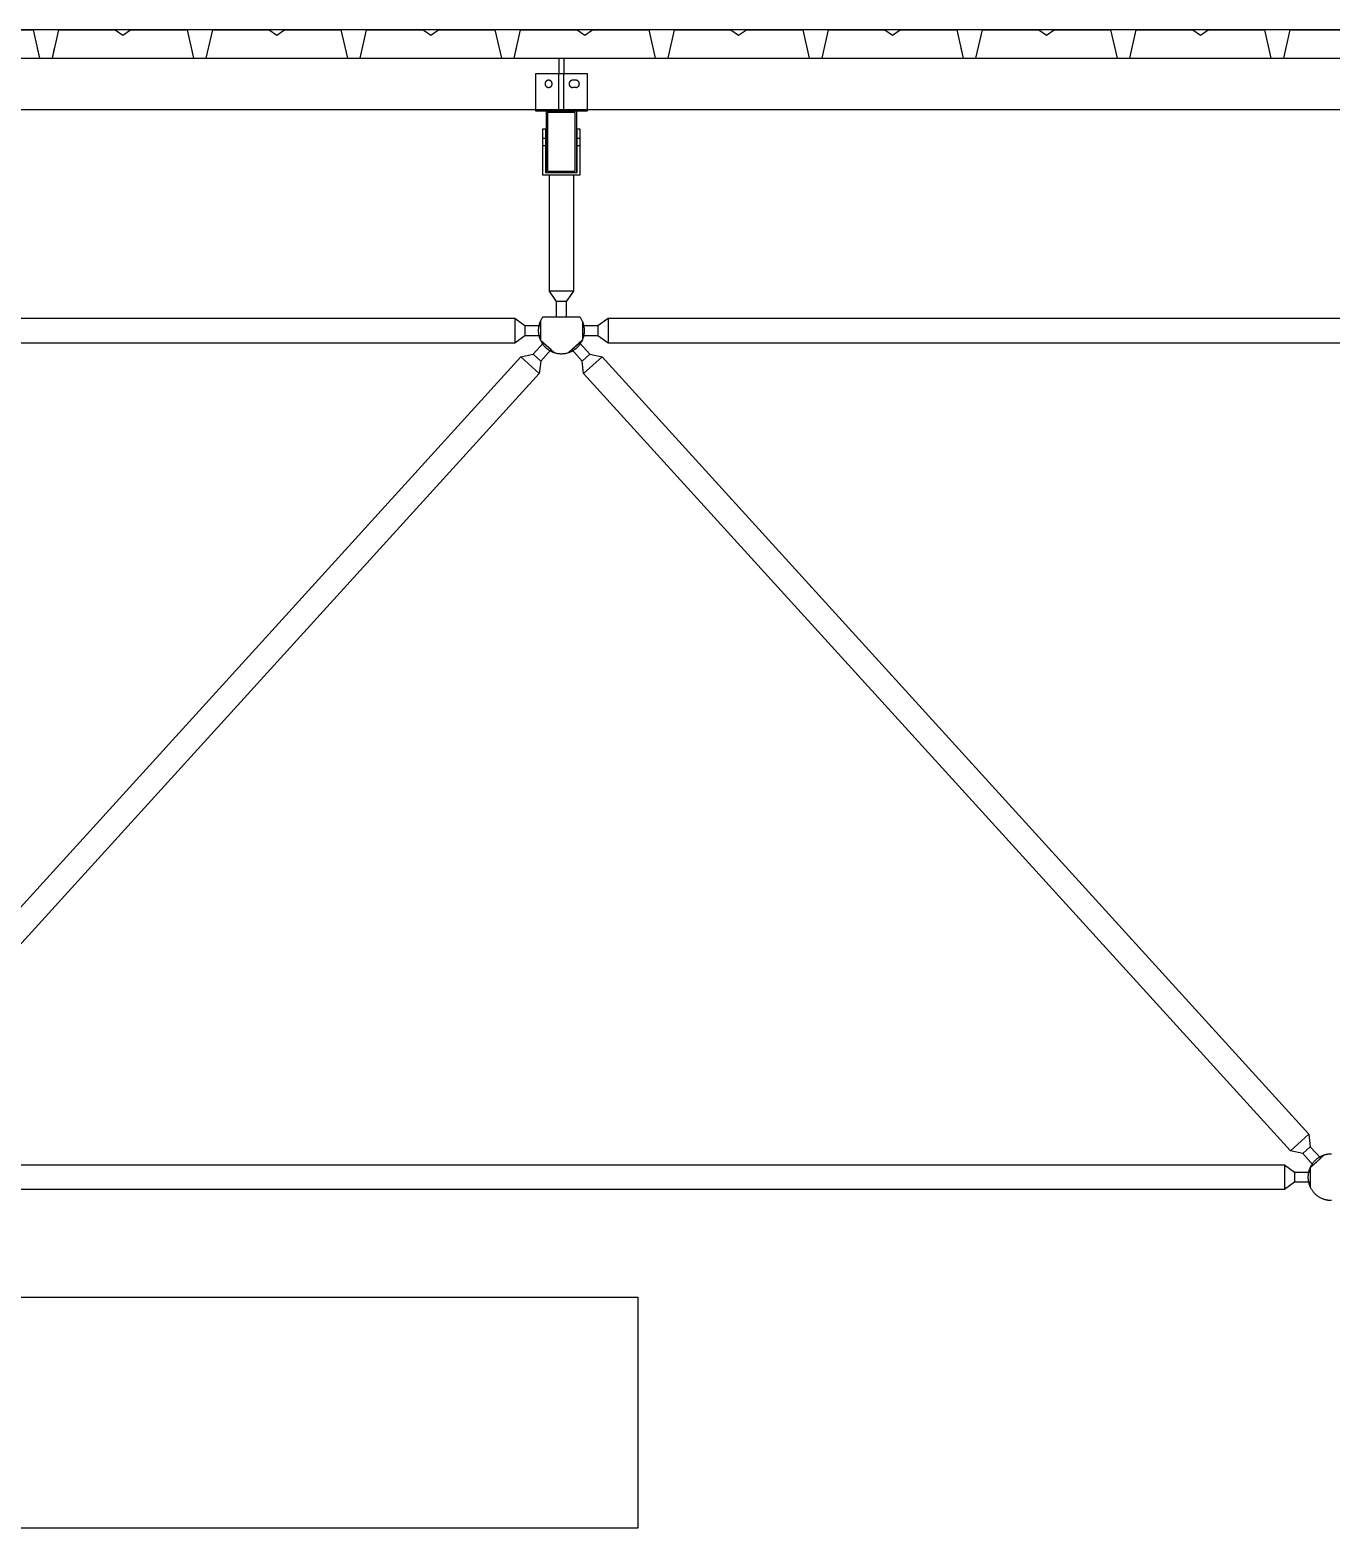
# Model space of a CAD drawing. Header units: centimetres. Extents: x 26200 to 152500, y -600 to 9300.
# Drawn here: x 141811.1 to 142064.7, y 1755 to 2047 of the extents above; entities that cross this region are included whole.
import ezdxf

# ---------------------------------------------------------------- set-up
doc = ezdxf.new("R2010")
doc.units = ezdxf.units.CM
doc.layers.add('ROTAS-KESIT-KANAL-UFLEME', color=20, linetype='Continuous')
doc.layers.add('ROTAS-MIMARI-KESIT', color=8, linetype='Continuous')

msp = doc.modelspace()

# ---------------------------------------------------------------- linework, layer by layer
at = {"layer": 'ROTAS-KESIT-KANAL-UFLEME'}
msp.add_lwpolyline([(141423.62, 1800), (141929.6, 1800), (141929.6, 1755), (141423.62, 1755)], close=True, dxfattribs=at)
at = {"layer": 'ROTAS-MIMARI-KESIT'}
for points in [[(147194.7, 2046.99), (129122.2, 2046.99)], [(141800.74, 2046.99), (141811.74, 2046.99), (141812.99, 2041.49), (141815.49, 2041.49), (141815.93, 2043.44)], [(141812.54, 2043.44), (141812.99, 2041.49), (141815.49, 2041.49), (141816.74, 2046.99), (141827.74, 2046.99), (141829.24, 2045.99), (141830.74, 2046.99), (141841.74, 2046.99), (141842.99, 2041.49), (141845.49, 2041.49), (141846.74, 2046.99), (141857.74, 2046.99), (141859.24, 2045.99), (141860.74, 2046.99), (141871.74, 2046.99), (141872.99, 2041.49), (141875.49, 2041.49), (141876.74, 2046.99), (141887.74, 2046.99), (141889.24, 2045.99), (141890.74, 2046.99), (141901.74, 2046.99), (141902.99, 2041.49), (141905.49, 2041.49), (141905.93, 2043.44)], [(141902.54, 2043.44), (141902.99, 2041.49), (141905.49, 2041.49), (141906.74, 2046.99), (141917.74, 2046.99), (141919.24, 2045.99), (141920.74, 2046.99), (141931.74, 2046.99), (141932.99, 2041.49), (141935.49, 2041.49), (141936.74, 2046.99), (141947.74, 2046.99), (141949.24, 2045.99), (141950.74, 2046.99), (141961.74, 2046.99), (141962.99, 2041.49), (141965.49, 2041.49), (141966.74, 2046.99), (141977.74, 2046.99), (141979.24, 2045.99), (141980.74, 2046.99), (141991.74, 2046.99), (141992.99, 2041.49), (141995.49, 2041.49), (141995.93, 2043.44)], [(141992.54, 2043.44), (141992.99, 2041.49), (141995.49, 2041.49), (141996.74, 2046.99), (142007.74, 2046.99), (142009.24, 2045.99), (142010.74, 2046.99), (142021.74, 2046.99), (142022.99, 2041.49), (142025.49, 2041.49), (142026.74, 2046.99), (142037.74, 2046.99), (142039.24, 2045.99), (142040.74, 2046.99), (142051.74, 2046.99), (142052.99, 2041.49), (142055.49, 2041.49), (142056.74, 2046.99), (142067.74, 2046.99)], [(138119.7, 2041.49), (147187.2, 2041.49)], [(141914.2, 2041.49), (141914.2, 2038.49)], [(141915.2, 2041.49), (141915.2, 2038.49)], [(141914.2, 2031.49), (141914.2, 2038.49)], [(141915.2, 2031.49), (141915.2, 2038.49)], [(141916.9, 2037.19), (141916.88, 2037.19), (141916.87, 2037.19), (141916.85, 2037.18), (141916.83, 2037.18), (141916.82, 2037.18), (141916.8, 2037.18), (141916.79, 2037.18), (141916.77, 2037.17), (141916.75, 2037.17), (141916.74, 2037.17), (141916.72, 2037.16), (141916.7, 2037.16), (141916.69, 2037.15), (141916.67, 2037.15), (141916.66, 2037.14), (141916.64, 2037.14), (141916.62, 2037.13), (141916.61, 2037.12), (141916.59, 2037.12), (141916.58, 2037.11), (141916.56, 2037.1), (141916.54, 2037.09), (141916.53, 2037.08), (141916.51, 2037.07), (141916.5, 2037.06), (141916.48, 2037.05), (141916.47, 2037.04), (141916.46, 2037.03), (141916.44, 2037.02), (141916.43, 2037.01), (141916.42, 2036.99), (141916.4, 2036.98), (141916.39, 2036.97), (141916.38, 2036.96), (141916.37, 2036.94), (141916.35, 2036.93), (141916.34, 2036.91), (141916.33, 2036.9), (141916.32, 2036.88), (141916.31, 2036.87), (141916.3, 2036.85), (141916.29, 2036.84), (141916.28, 2036.82), (141916.28, 2036.81), (141916.27, 2036.79), (141916.26, 2036.78), (141916.25, 2036.76), (141916.25, 2036.74), (141916.24, 2036.73), (141916.23, 2036.71), (141916.23, 2036.7), (141916.22, 2036.68), (141916.22, 2036.66), (141916.22, 2036.65), (141916.21, 2036.63), (141916.21, 2036.61), (141916.21, 2036.6), (141916.2, 2036.58), (141916.2, 2036.57), (141916.2, 2036.55), (141916.2, 2036.53), (141916.2, 2036.52), (141916.2, 2036.5), (141916.2, 2036.49), (141916.2, 2036.47), (141916.2, 2036.46), (141916.2, 2036.44), (141916.2, 2036.42), (141916.2, 2036.41), (141916.2, 2036.39), (141916.21, 2036.38), (141916.21, 2036.36), (141916.21, 2036.34), (141916.22, 2036.33), (141916.22, 2036.31), (141916.22, 2036.29), (141916.23, 2036.28), (141916.23, 2036.26), (141916.24, 2036.25), (141916.25, 2036.23), (141916.25, 2036.21), (141916.26, 2036.2), (141916.27, 2036.18), (141916.28, 2036.16), (141916.28, 2036.15), (141916.29, 2036.13), (141916.3, 2036.12), (141916.31, 2036.1), (141916.32, 2036.09), (141916.33, 2036.07), (141916.34, 2036.06), (141916.35, 2036.05), (141916.37, 2036.03), (141916.38, 2036.02), (141916.39, 2036), (141916.4, 2035.99), (141916.42, 2035.98), (141916.43, 2035.97), (141916.44, 2035.95), (141916.46, 2035.94), (141916.47, 2035.93), (141916.48, 2035.92), (141916.5, 2035.91), (141916.51, 2035.9), (141916.53, 2035.89), (141916.54, 2035.88), (141916.56, 2035.87), (141916.58, 2035.86), (141916.59, 2035.86), (141916.61, 2035.85), (141916.62, 2035.84), (141916.64, 2035.84), (141916.66, 2035.83), (141916.67, 2035.82), (141916.69, 2035.82), (141916.7, 2035.81), (141916.72, 2035.81), (141916.74, 2035.81), (141916.75, 2035.8), (141916.77, 2035.8), (141916.79, 2035.8), (141916.8, 2035.79), (141916.82, 2035.79), (141916.83, 2035.79), (141916.85, 2035.79), (141916.87, 2035.79), (141916.88, 2035.79), (141916.9, 2035.79)], [(141917.5, 2037.19), (141916.9, 2037.19)], [(141917.5, 2035.79), (141916.9, 2035.79)], [(141917.5, 2035.79), (141917.51, 2035.79), (141917.53, 2035.79), (141917.54, 2035.79), (141917.56, 2035.79), (141917.58, 2035.79), (141917.59, 2035.79), (141917.61, 2035.8), (141917.62, 2035.8), (141917.64, 2035.8), (141917.66, 2035.81), (141917.67, 2035.81), (141917.69, 2035.81), (141917.71, 2035.82), (141917.72, 2035.82), (141917.74, 2035.83), (141917.76, 2035.84), (141917.77, 2035.84), (141917.79, 2035.85), (141917.8, 2035.86), (141917.82, 2035.86), (141917.83, 2035.87), (141917.85, 2035.88), (141917.87, 2035.89), (141917.88, 2035.9), (141917.9, 2035.91), (141917.91, 2035.92), (141917.92, 2035.93), (141917.94, 2035.94), (141917.95, 2035.95), (141917.97, 2035.97), (141917.98, 2035.98), (141917.99, 2035.99), (141918.01, 2036), (141918.02, 2036.02), (141918.03, 2036.03), (141918.04, 2036.05), (141918.05, 2036.06), (141918.06, 2036.07), (141918.07, 2036.09), (141918.08, 2036.1), (141918.09, 2036.12), (141918.1, 2036.13), (141918.11, 2036.15), (141918.12, 2036.16), (141918.13, 2036.18), (141918.13, 2036.2), (141918.14, 2036.21), (141918.15, 2036.23), (141918.15, 2036.25), (141918.16, 2036.26), (141918.17, 2036.28), (141918.17, 2036.29), (141918.17, 2036.31), (141918.18, 2036.33), (141918.18, 2036.34), (141918.19, 2036.36), (141918.19, 2036.38), (141918.19, 2036.39), (141918.19, 2036.41), (141918.19, 2036.42), (141918.2, 2036.44), (141918.2, 2036.46), (141918.2, 2036.47), (141918.2, 2036.49), (141918.2, 2036.5), (141918.2, 2036.52), (141918.2, 2036.53), (141918.19, 2036.55), (141918.19, 2036.57), (141918.19, 2036.58), (141918.19, 2036.6), (141918.19, 2036.61), (141918.18, 2036.63), (141918.18, 2036.65), (141918.17, 2036.66), (141918.17, 2036.68), (141918.17, 2036.7), (141918.16, 2036.71), (141918.15, 2036.73), (141918.15, 2036.74), (141918.14, 2036.76), (141918.13, 2036.78), (141918.13, 2036.79), (141918.12, 2036.81), (141918.11, 2036.82), (141918.1, 2036.84), (141918.09, 2036.85), (141918.08, 2036.87), (141918.07, 2036.88), (141918.06, 2036.9), (141918.05, 2036.91), (141918.04, 2036.93), (141918.03, 2036.94), (141918.02, 2036.96), (141918.01, 2036.97), (141917.99, 2036.98), (141917.98, 2036.99), (141917.97, 2037.01), (141917.95, 2037.02), (141917.94, 2037.03), (141917.92, 2037.04), (141917.91, 2037.05), (141917.9, 2037.06), (141917.88, 2037.07), (141917.87, 2037.08), (141917.85, 2037.09), (141917.83, 2037.1), (141917.82, 2037.11), (141917.8, 2037.12), (141917.79, 2037.12), (141917.77, 2037.13), (141917.76, 2037.14), (141917.74, 2037.14), (141917.72, 2037.15), (141917.71, 2037.15), (141917.69, 2037.16), (141917.67, 2037.16), (141917.66, 2037.17), (141917.64, 2037.17), (141917.62, 2037.17), (141917.61, 2037.18), (141917.59, 2037.18), (141917.58, 2037.18), (141917.56, 2037.18), (141917.54, 2037.18), (141917.53, 2037.19), (141917.51, 2037.19), (141917.5, 2037.19)], [(138119.7, 2031.49), (147187.2, 2031.49)], [(141909.7, 2031.49), (141919.7, 2031.49)], [(141917.7, 2019.19), (141917.7, 2031.19), (141911.7, 2031.19), (141911.7, 2019.19)], [(141911.1, 2025.89), (141911.6, 2025.89)], [(141911.1, 2024.49), (141911.6, 2024.49)], [(141917.8, 2025.89), (141918.3, 2025.89)], [(141917.8, 2024.49), (141918.3, 2024.49)], [(141912.28, 2018.69), (141912.28, 1996.09), (141913.7, 1994.09), (141913.7, 1991.09)], [(141915.7, 1991.09), (141915.7, 1994.09), (141917.11, 1996.09), (141917.11, 2018.69)], [(141917.11, 1996.09), (141912.28, 1996.09)], [(141915.7, 1994.09), (141913.7, 1994.09)], [(141618.8, 1989.39), (141621.8, 1989.39), (141623.8, 1990.8), (141905.6, 1990.8), (141907.6, 1989.39), (141910.6, 1989.39)], [(141905.6, 1990.8), (141905.6, 1985.97)], [(141907.6, 1989.39), (141907.6, 1987.39)], [(141911.1, 1991.09), (141911.01, 1990.97), (141910.93, 1990.84), (141910.85, 1990.71), (141910.77, 1990.58), (141910.7, 1990.45), (141910.63, 1990.31), (141910.56, 1990.17), (141910.51, 1990.02), (141910.45, 1989.88), (141910.43, 1989.8), (141910.4, 1989.73), (141910.38, 1989.65), (141910.36, 1989.57), (141910.34, 1989.5), (141910.32, 1989.42), (141910.3, 1989.34), (141910.28, 1989.26), (141910.27, 1989.19), (141910.26, 1989.11), (141910.24, 1989.03), (141910.23, 1988.95), (141910.22, 1988.87), (141910.22, 1988.79), (141910.21, 1988.71), (141910.2, 1988.63), (141910.2, 1988.55), (141910.2, 1988.47), (141910.2, 1988.39), (141910.2, 1988.31), (141910.2, 1988.23), (141910.2, 1988.15), (141910.21, 1988.07), (141910.21, 1987.99), (141910.22, 1987.92), (141910.23, 1987.84), (141910.24, 1987.76), (141910.25, 1987.68), (141910.28, 1987.53), (141910.31, 1987.37), (141910.35, 1987.22), (141910.39, 1987.07), (141910.44, 1986.93), (141910.49, 1986.79), (141910.55, 1986.65), (141910.61, 1986.51), (141910.67, 1986.37), (141910.74, 1986.24), (141910.81, 1986.11), (141910.89, 1985.98), (141910.98, 1985.86), (141911.07, 1985.73), (141911.16, 1985.61), (141911.26, 1985.49), (141911.36, 1985.37), (141911.47, 1985.25), (141911.52, 1985.2), (141911.58, 1985.14), (141911.64, 1985.09), (141911.69, 1985.04), (141911.75, 1984.98), (141911.81, 1984.93), (141911.88, 1984.88), (141911.94, 1984.83), (141912, 1984.78), (141912.07, 1984.74), (141912.13, 1984.69), (141912.2, 1984.65), (141912.26, 1984.6), (141912.33, 1984.56), (141912.4, 1984.52), (141912.47, 1984.48), (141912.54, 1984.44), (141912.61, 1984.4), (141912.68, 1984.36), (141912.75, 1984.33), (141912.82, 1984.3), (141912.9, 1984.26), (141912.97, 1984.23), (141913.04, 1984.2), (141913.12, 1984.17), (141913.19, 1984.15), (141913.27, 1984.12), (141913.34, 1984.1), (141913.49, 1984.05), (141913.64, 1984.01), (141913.79, 1983.98), (141913.95, 1983.95), (141914.1, 1983.93), (141914.25, 1983.91), (141914.4, 1983.9), (141914.55, 1983.89), (141914.7, 1983.89), (141914.85, 1983.89), (141915, 1983.9), (141915.15, 1983.91), (141915.3, 1983.93), (141915.45, 1983.95), (141915.6, 1983.98), (141915.75, 1984.01), (141915.9, 1984.05), (141916.05, 1984.1), (141916.13, 1984.12), (141916.2, 1984.15), (141916.28, 1984.17), (141916.35, 1984.2), (141916.43, 1984.23), (141916.5, 1984.26), (141916.57, 1984.3), (141916.64, 1984.33), (141916.71, 1984.36), (141916.79, 1984.4), (141916.86, 1984.44), (141916.93, 1984.48), (141916.99, 1984.52), (141917.06, 1984.56), (141917.13, 1984.6), (141917.2, 1984.65), (141917.26, 1984.69), (141917.33, 1984.74), (141917.39, 1984.78), (141917.46, 1984.83), (141917.52, 1984.88), (141917.58, 1984.93), (141917.64, 1984.98), (141917.7, 1985.04), (141917.76, 1985.09), (141917.82, 1985.14), (141917.87, 1985.2), (141917.93, 1985.25), (141918.04, 1985.37), (141918.14, 1985.49), (141918.24, 1985.61), (141918.33, 1985.73), (141918.42, 1985.86), (141918.5, 1985.98), (141918.58, 1986.11), (141918.65, 1986.24), (141918.72, 1986.37), (141918.79, 1986.51), (141918.85, 1986.65), (141918.9, 1986.79), (141918.95, 1986.93), (141919, 1987.07), (141919.04, 1987.22), (141919.08, 1987.37), (141919.11, 1987.53), (141919.14, 1987.68), (141919.15, 1987.76), (141919.16, 1987.84), (141919.17, 1987.92), (141919.18, 1987.99), (141919.19, 1988.07), (141919.19, 1988.15), (141919.19, 1988.23), (141919.2, 1988.31), (141919.2, 1988.39), (141919.2, 1988.47), (141919.19, 1988.55), (141919.19, 1988.63), (141919.19, 1988.71), (141919.18, 1988.79), (141919.17, 1988.87), (141919.16, 1988.95), (141919.15, 1989.03), (141919.14, 1989.11), (141919.13, 1989.19), (141919.11, 1989.26), (141919.09, 1989.34), (141919.08, 1989.42), (141919.06, 1989.5), (141919.04, 1989.57), (141919.02, 1989.65), (141918.99, 1989.73), (141918.97, 1989.8), (141918.94, 1989.88), (141918.89, 1990.02), (141918.83, 1990.17), (141918.77, 1990.31), (141918.7, 1990.45), (141918.63, 1990.58), (141918.55, 1990.71), (141918.47, 1990.84), (141918.38, 1990.97), (141918.3, 1991.09)], [(141910.6, 1990.24), (141910.6, 1986.53)], [(141911.1, 1991.09), (141918.3, 1991.09)], [(141918.8, 1989.39), (141921.8, 1989.39), (141923.8, 1990.8), (142205.6, 1990.8), (142207.6, 1989.39), (142210.6, 1989.39)], [(141918.8, 1990.24), (141918.8, 1986.53)], [(141921.8, 1989.39), (141921.8, 1987.39)], [(141923.8, 1990.8), (141923.8, 1985.97)], [(141910.6, 1987.39), (141907.6, 1987.39), (141905.6, 1985.97), (141623.8, 1985.97), (141621.8, 1987.39), (141618.8, 1987.39)], [(141910.57, 1986.6), (141913.31, 1984.11)], [(141916.08, 1984.11), (141918.83, 1986.6)], [(142210.6, 1987.39), (142207.6, 1987.39), (142205.6, 1985.97), (141923.8, 1985.97), (141921.8, 1987.39), (141918.8, 1987.39)], [(141906.79, 1983.28), (141910.36, 1980.03)], [(141909.18, 1983.81), (141910.66, 1982.46)], [(141918.73, 1982.46), (141920.21, 1983.81)], [(141919.03, 1980.03), (141922.61, 1983.28)], [(142056.79, 1828.5), (142060.36, 1831.74)], [(142059.18, 1827.97), (142060.66, 1829.31)], [(142064.8, 1827.89), (142064.7, 1827.89), (142064.6, 1827.89), (142064.5, 1827.88), (142064.4, 1827.88), (142064.29, 1827.87), (142064.19, 1827.86), (142064.09, 1827.84), (142063.98, 1827.83), (142063.88, 1827.81), (142063.77, 1827.79), (142063.67, 1827.77), (142063.56, 1827.74), (142063.46, 1827.71), (142063.35, 1827.68), (142063.25, 1827.65), (142063.15, 1827.61), (142063.04, 1827.57), (142062.94, 1827.53), (142062.83, 1827.48), (142062.73, 1827.43), (142062.63, 1827.38), (142062.53, 1827.33), (142062.43, 1827.27), (142062.33, 1827.21), (142062.24, 1827.15), (142062.14, 1827.09), (142062.04, 1827.02), (142061.95, 1826.95), (142061.86, 1826.88), (142061.77, 1826.81), (142061.68, 1826.73), (142061.6, 1826.65), (142061.52, 1826.57), (142061.43, 1826.49), (142061.36, 1826.4), (142061.28, 1826.31), (142061.2, 1826.22), (142061.13, 1826.13), (142061.06, 1826.04), (142061, 1825.94), (142060.93, 1825.85), (142060.87, 1825.75), (142060.81, 1825.65), (142060.75, 1825.55), (142060.7, 1825.45), (142060.65, 1825.35), (142060.6, 1825.25), (142060.56, 1825.15), (142060.51, 1825.04), (142060.47, 1824.94), (142060.44, 1824.83), (142060.4, 1824.73), (142060.37, 1824.62), (142060.34, 1824.52), (142060.32, 1824.41), (142060.29, 1824.31), (142060.27, 1824.21), (142060.25, 1824.1), (142060.24, 1824), (142060.23, 1823.89), (142060.22, 1823.79), (142060.21, 1823.69), (142060.2, 1823.59), (142060.2, 1823.49), (142060.2, 1823.39), (142060.2, 1823.29), (142060.2, 1823.19), (142060.21, 1823.08), (142060.22, 1822.98), (142060.23, 1822.88), (142060.24, 1822.78), (142060.25, 1822.67), (142060.27, 1822.57), (142060.29, 1822.46), (142060.32, 1822.36), (142060.34, 1822.25), (142060.37, 1822.15), (142060.4, 1822.04), (142060.44, 1821.94), (142060.47, 1821.83), (142060.51, 1821.73), (142060.56, 1821.63), (142060.6, 1821.52), (142060.65, 1821.42), (142060.7, 1821.32), (142060.75, 1821.22), (142060.81, 1821.12), (142060.87, 1821.02), (142060.93, 1820.92), (142061, 1820.83), (142061.06, 1820.73), (142061.13, 1820.64), (142061.2, 1820.55), (142061.28, 1820.46), (142061.36, 1820.37), (142061.43, 1820.29), (142061.52, 1820.2), (142061.6, 1820.12), (142061.68, 1820.04), (142061.77, 1819.97), (142061.86, 1819.89), (142061.95, 1819.82), (142062.04, 1819.75), (142062.14, 1819.68), (142062.24, 1819.62), (142062.33, 1819.56), (142062.43, 1819.5), (142062.53, 1819.44), (142062.63, 1819.39), (142062.73, 1819.34), (142062.83, 1819.29), (142062.94, 1819.25), (142063.04, 1819.2), (142063.15, 1819.16), (142063.25, 1819.13), (142063.35, 1819.09), (142063.46, 1819.06), (142063.56, 1819.03), (142063.67, 1819.01), (142063.77, 1818.98), (142063.88, 1818.96), (142063.98, 1818.94), (142064.09, 1818.93), (142064.19, 1818.92), (142064.29, 1818.9), (142064.4, 1818.9), (142064.5, 1818.89), (142064.6, 1818.89), (142064.7, 1818.89), (142064.8, 1818.89)], [(141768.8, 1824.39), (141771.8, 1824.39), (141773.8, 1825.8), (142055.6, 1825.8), (142057.6, 1824.39), (142060.6, 1824.39)], [(142055.6, 1825.8), (142055.6, 1820.97)], [(142060.57, 1825.17), (142063.31, 1827.67)], [(142060.6, 1825.24), (142060.6, 1821.53)], [(142060.6, 1822.39), (142057.6, 1822.39), (142055.6, 1820.97), (141773.8, 1820.97), (141771.8, 1822.39), (141768.8, 1822.39)], [(142057.6, 1824.39), (142057.6, 1822.39)]]:
    msp.add_lwpolyline(points, dxfattribs=at)
for points in [[(141909.7, 2038.49), (141919.7, 2038.49), (141919.7, 2031.19), (141909.7, 2031.19)], [(141912.9, 2036.49), (141912.9, 2036.5), (141912.9, 2036.52), (141912.9, 2036.53), (141912.89, 2036.55), (141912.89, 2036.57), (141912.89, 2036.58), (141912.89, 2036.6), (141912.89, 2036.61), (141912.88, 2036.63), (141912.88, 2036.65), (141912.87, 2036.66), (141912.87, 2036.68), (141912.87, 2036.7), (141912.86, 2036.71), (141912.85, 2036.73), (141912.85, 2036.74), (141912.84, 2036.76), (141912.83, 2036.78), (141912.83, 2036.79), (141912.82, 2036.81), (141912.81, 2036.82), (141912.8, 2036.84), (141912.79, 2036.85), (141912.78, 2036.87), (141912.77, 2036.88), (141912.76, 2036.9), (141912.75, 2036.91), (141912.74, 2036.93), (141912.73, 2036.94), (141912.72, 2036.96), (141912.71, 2036.97), (141912.69, 2036.98), (141912.68, 2036.99), (141912.67, 2037.01), (141912.65, 2037.02), (141912.64, 2037.03), (141912.62, 2037.04), (141912.61, 2037.05), (141912.6, 2037.06), (141912.58, 2037.07), (141912.57, 2037.08), (141912.55, 2037.09), (141912.53, 2037.1), (141912.52, 2037.11), (141912.5, 2037.12), (141912.49, 2037.12), (141912.47, 2037.13), (141912.46, 2037.14), (141912.44, 2037.14), (141912.42, 2037.15), (141912.41, 2037.15), (141912.39, 2037.16), (141912.37, 2037.16), (141912.36, 2037.17), (141912.34, 2037.17), (141912.32, 2037.17), (141912.31, 2037.18), (141912.29, 2037.18), (141912.28, 2037.18), (141912.26, 2037.18), (141912.24, 2037.18), (141912.23, 2037.19), (141912.21, 2037.19), (141912.2, 2037.19), (141912.18, 2037.19), (141912.17, 2037.19), (141912.15, 2037.18), (141912.13, 2037.18), (141912.12, 2037.18), (141912.1, 2037.18), (141912.09, 2037.18), (141912.07, 2037.17), (141912.05, 2037.17), (141912.04, 2037.17), (141912.02, 2037.16), (141912, 2037.16), (141911.99, 2037.15), (141911.97, 2037.15), (141911.96, 2037.14), (141911.94, 2037.14), (141911.92, 2037.13), (141911.91, 2037.12), (141911.89, 2037.12), (141911.88, 2037.11), (141911.86, 2037.1), (141911.84, 2037.09), (141911.83, 2037.08), (141911.81, 2037.07), (141911.8, 2037.06), (141911.78, 2037.05), (141911.77, 2037.04), (141911.76, 2037.03), (141911.74, 2037.02), (141911.73, 2037.01), (141911.72, 2036.99), (141911.7, 2036.98), (141911.69, 2036.97), (141911.68, 2036.96), (141911.67, 2036.94), (141911.65, 2036.93), (141911.64, 2036.91), (141911.63, 2036.9), (141911.62, 2036.88), (141911.61, 2036.87), (141911.6, 2036.85), (141911.59, 2036.84), (141911.58, 2036.82), (141911.58, 2036.81), (141911.57, 2036.79), (141911.56, 2036.78), (141911.55, 2036.76), (141911.55, 2036.74), (141911.54, 2036.73), (141911.53, 2036.71), (141911.53, 2036.7), (141911.52, 2036.68), (141911.52, 2036.66), (141911.52, 2036.65), (141911.51, 2036.63), (141911.51, 2036.61), (141911.51, 2036.6), (141911.5, 2036.58), (141911.5, 2036.57), (141911.5, 2036.55), (141911.5, 2036.53), (141911.5, 2036.52), (141911.5, 2036.5), (141911.5, 2036.49), (141911.5, 2036.47), (141911.5, 2036.46), (141911.5, 2036.44), (141911.5, 2036.42), (141911.5, 2036.41), (141911.5, 2036.39), (141911.51, 2036.38), (141911.51, 2036.36), (141911.51, 2036.34), (141911.52, 2036.33), (141911.52, 2036.31), (141911.52, 2036.29), (141911.53, 2036.28), (141911.53, 2036.26), (141911.54, 2036.25), (141911.55, 2036.23), (141911.55, 2036.21), (141911.56, 2036.2), (141911.57, 2036.18), (141911.58, 2036.16), (141911.58, 2036.15), (141911.59, 2036.13), (141911.6, 2036.12), (141911.61, 2036.1), (141911.62, 2036.09), (141911.63, 2036.07), (141911.64, 2036.06), (141911.65, 2036.05), (141911.67, 2036.03), (141911.68, 2036.02), (141911.69, 2036), (141911.7, 2035.99), (141911.72, 2035.98), (141911.73, 2035.97), (141911.74, 2035.95), (141911.76, 2035.94), (141911.77, 2035.93), (141911.78, 2035.92), (141911.8, 2035.91), (141911.81, 2035.9), (141911.83, 2035.89), (141911.84, 2035.88), (141911.86, 2035.87), (141911.88, 2035.86), (141911.89, 2035.86), (141911.91, 2035.85), (141911.92, 2035.84), (141911.94, 2035.84), (141911.96, 2035.83), (141911.97, 2035.82), (141911.99, 2035.82), (141912, 2035.81), (141912.02, 2035.81), (141912.04, 2035.81), (141912.05, 2035.8), (141912.07, 2035.8), (141912.09, 2035.8), (141912.1, 2035.79), (141912.12, 2035.79), (141912.13, 2035.79), (141912.15, 2035.79), (141912.17, 2035.79), (141912.18, 2035.79), (141912.2, 2035.79), (141912.21, 2035.79), (141912.23, 2035.79), (141912.24, 2035.79), (141912.26, 2035.79), (141912.28, 2035.79), (141912.29, 2035.79), (141912.31, 2035.8), (141912.32, 2035.8), (141912.34, 2035.8), (141912.36, 2035.81), (141912.37, 2035.81), (141912.39, 2035.81), (141912.41, 2035.82), (141912.42, 2035.82), (141912.44, 2035.83), (141912.46, 2035.84), (141912.47, 2035.84), (141912.49, 2035.85), (141912.5, 2035.86), (141912.52, 2035.86), (141912.53, 2035.87), (141912.55, 2035.88), (141912.57, 2035.89), (141912.58, 2035.9), (141912.6, 2035.91), (141912.61, 2035.92), (141912.62, 2035.93), (141912.64, 2035.94), (141912.65, 2035.95), (141912.67, 2035.97), (141912.68, 2035.98), (141912.69, 2035.99), (141912.71, 2036), (141912.72, 2036.02), (141912.73, 2036.03), (141912.74, 2036.05), (141912.75, 2036.06), (141912.76, 2036.07), (141912.77, 2036.09), (141912.78, 2036.1), (141912.79, 2036.12), (141912.8, 2036.13), (141912.81, 2036.15), (141912.82, 2036.16), (141912.83, 2036.18), (141912.83, 2036.2), (141912.84, 2036.21), (141912.85, 2036.23), (141912.85, 2036.25), (141912.86, 2036.26), (141912.87, 2036.28), (141912.87, 2036.29), (141912.87, 2036.31), (141912.88, 2036.33), (141912.88, 2036.34), (141912.89, 2036.36), (141912.89, 2036.38), (141912.89, 2036.39), (141912.89, 2036.41), (141912.89, 2036.42), (141912.9, 2036.44), (141912.9, 2036.46), (141912.9, 2036.47)], [(141917.4, 2030.89), (141912, 2030.89), (141912, 2019.49), (141917.4, 2019.49)], [(141911.1, 2027.69), (141911.6, 2027.69), (141911.6, 2019.19), (141917.8, 2019.19), (141917.8, 2027.69), (141918.3, 2027.69), (141918.3, 2018.69), (141911.1, 2018.69)], [(141766.72, 1827.09), (141768.73, 1829.31), (141769.03, 1831.74), (141906.79, 1983.28), (141909.18, 1983.81), (141911.2, 1986.03), (141912.68, 1984.68), (141910.66, 1982.46), (141910.36, 1980.03), (141772.61, 1828.5), (141770.21, 1827.97), (141768.2, 1825.75)], [(142061.2, 1825.75), (142059.18, 1827.97), (142056.79, 1828.5), (141919.03, 1980.03), (141918.73, 1982.46), (141916.72, 1984.68), (141918.2, 1986.03), (141920.21, 1983.81), (141922.61, 1983.28), (142060.36, 1831.74), (142060.66, 1829.31), (142062.68, 1827.09)]]:
    msp.add_lwpolyline(points, close=True, dxfattribs=at)

doc.saveas('drawing.dxf')
